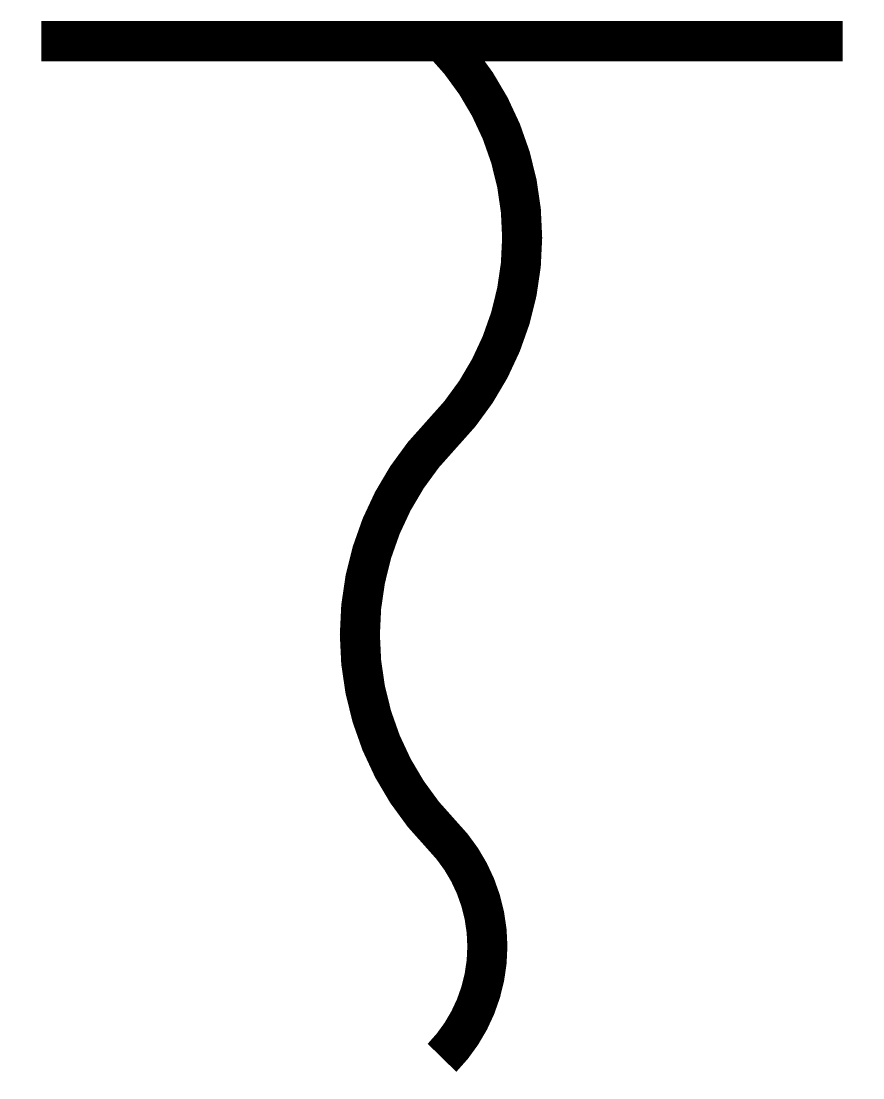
# Model space of a CAD drawing. Extents: x -1.05 to 1.05, y -2.59 to 0.05.
import ezdxf

# ---------------------------------------------------------------- set-up
doc = ezdxf.new("R2010")
doc.units = 0
doc.header["$MEASUREMENT"] = 0
doc.layers.get('0').update_dxf_attribs({"linetype": 'CONTINUOUS'})

msp = doc.modelspace()

# ---------------------------------------------------------------- linework, layer by layer
at = {"const_width": 0.1}
msp.add_lwpolyline([(-1, 0), (1, 0)], dxfattribs=at)
msp.add_lwpolyline([(0, 0, -0.408543), (-0.0005, -0.9803, 0.408829), (-0.0005, -1.9803, -0.408325), (0, -2.5361, 2.291341)], format="xyb", dxfattribs=at)

doc.saveas('drawing.dxf')
